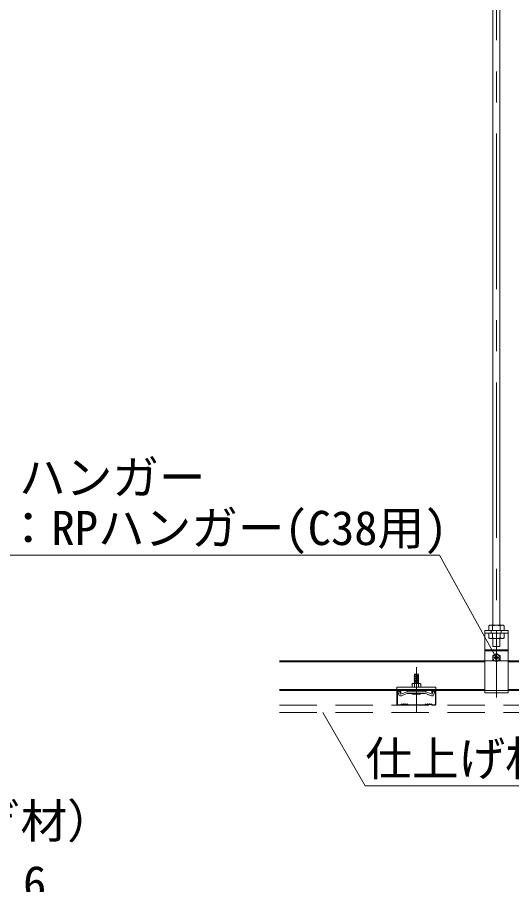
# Model space of a CAD drawing. Units: millimetres, scale not verified. Extents: x -7800 to 7800, y -5578 to 5491.
# Drawn here: x -4921 to -4285, y -4303 to -3188 of the extents above; entities that cross this region are included whole.
import ezdxf
from ezdxf.enums import TextEntityAlignment as Align

# ---------------------------------------------------------------- set-up
doc = ezdxf.new("R2010")
doc.units = ezdxf.units.MM
doc.header["$LTSCALE"] = 40
doc.linetypes.add('CHAIN1', pattern=[8, 5, -1, 1, -1])
doc.linetypes.add('DASHED1', pattern=[1.8, 1.2, -0.6])
for name, color, linetype, lineweight in [('2-0_中心線', 4, 'CHAIN1', 9), ('2-1_吊り材', 4, 'Continuous', 9), ('2-2_野縁受け', 3, 'Continuous', 18), ('2-3_野縁', 7, 'Continuous', 18), ('2-6_文字', 3, 'Continuous', 18), ('2-A_クリップ', 3, 'Continuous', 18), ('2-C_パネル', 4, 'DASHED1', 9)]:
    doc.layers.add(name, color=color, linetype=linetype, lineweight=lineweight)
doc.styles.add('ＭＳ ゴシック', font='')
doc.styles.get('ＭＳ ゴシック').set_extended_font_data('MS Gothic')

msp = doc.modelspace()

# ---------------------------------------------------------------- linework, layer by layer
at = {"layer": '2-0_中心線'}
for p, q in [((-4304.49, -2057.2), (-4304.49, -4062.52)), ((-4407.49, -4023.66), (-4407.49, -4081.58))]:
    msp.add_line(p, q, dxfattribs=at)
at = {"layer": '2-1_吊り材', "color": 3, "lineweight": 18}
for p, q in [((-4308.99, -2072.31), (-4308.99, -3969.51)), ((-4299.99, -2072.31), (-4299.99, -3969.51))]:
    msp.add_line(p, q, dxfattribs=at)
at = {"layer": '2-1_吊り材', "color": 7, "lineweight": 18}
for p, q in [((-4312.97, -3969.51), (-4314.29, -3970.27)), ((-4314.29, -3976.51), (-4314.29, -3970.27)), ((-4309.39, -3976.51), (-4309.39, -3970.27)), ((-4299.59, -3976.51), (-4299.59, -3970.27)), ((-4296, -3969.51), (-4294.69, -3970.27)), ((-4294.69, -3976.51), (-4294.69, -3970.27)), ((-4319.49, -4056.51), (-4319.49, -3976.51)), ((-4314.29, -3976.51), (-4294.69, -3976.51)), ((-4319.49, -4001.31), (-4289.49, -4001.31)), ((-4319.49, -4002.69), (-4289.49, -4002.69)), ((-4307.13, -4015.31), (-4309.3, -4014.06)), ((-4307.47, -4010.71), (-4306.89, -4010.71)), ((-4307.47, -4011.91), (-4306.89, -4011.91)), ((-4305.14, -4008.37), (-4305.14, -4008.92)), ((-4305.14, -4014.25), (-4305.14, -4013.69)), ((-4303.94, -4008.37), (-4303.94, -4009.18)), ((-4303.94, -4008.37), (-4303.94, -4008.92)), ((-4303.94, -4014.25), (-4303.94, -4013.43)), ((-4303.94, -4014.25), (-4303.94, -4013.69)), ((-4301.6, -4010.71), (-4302.18, -4010.71)), ((-4301.6, -4011.91), (-4302.18, -4011.91)), ((-4301.94, -4015.31), (-4299.77, -4014.06)), ((-4289.49, -4056.51), (-4319.49, -4056.51))]:
    msp.add_line(p, q, dxfattribs=at)
at = {"layer": '2-1_吊り材', "color": 7, "linetype": 'DASHED1', "lineweight": 18}
for p, q in [((-4319.49, -3979.71), (-4289.49, -3979.71)), ((-4294.69, -3979.71), (-4314.29, -3979.71)), ((-4314.29, -3979.71), (-4314.29, -3985.95)), ((-4311.31, -3976.51), (-4311.31, -3979.71)), ((-4309.39, -3979.71), (-4309.39, -3985.95)), ((-4299.59, -3979.71), (-4299.59, -3985.95)), ((-4298.31, -3976.51), (-4298.31, -3979.71)), ((-4294.69, -3979.71), (-4294.69, -3985.95)), ((-4312.97, -3986.71), (-4314.29, -3985.95)), ((-4296, -3986.71), (-4312.97, -3986.71)), ((-4308.99, -3986.71), (-4308.99, -3996.75)), ((-4299.99, -3986.71), (-4299.99, -3996.75)), ((-4296, -3986.71), (-4294.69, -3985.95)), ((-4308.99, -3996.75), (-4299.99, -3996.75)), ((-4289.49, -4015.31), (-4319.49, -4015.31)), ((-4304.54, -4016.81), (-4307.13, -4015.31)), ((-4304.54, -4016.81), (-4301.94, -4015.31)), ((-4289.49, -4053.31), (-4319.49, -4053.31))]:
    msp.add_line(p, q, dxfattribs=at)
at = {"layer": '2-1_吊り材', "color": 7, "lineweight": 18}
for points in [[(-4312.97, -3969.51), (-4308.82, -3969.51), (-4296, -3969.51)], [(-4319.49, -3976.51), (-4289.49, -3976.51), (-4289.49, -4056.51)], [(-4304.54, -4005.81), (-4309.3, -4008.56), (-4309.3, -4014.06)], [(-4304.54, -4005.81), (-4299.77, -4008.56), (-4299.77, -4014.06)]]:
    msp.add_lwpolyline(points, dxfattribs=at)
for centre, radius, start, end in [((-4311.08, -3976.28), 6.81, 96.34294, 118.04132), ((-4312, -3974.38), 4.88, 57.57118, 88.04459), ((-4304.49, -3985.72), 16.22, 72.41205, 107.58797), ((-4296.97, -3974.38), 4.88, 91.95543, 122.42883), ((-4297.89, -3976.28), 6.81, 61.95869, 83.65707), ((-4304.54, -4011.31), 4.4, 294.61987, 245.38013), ((-4304.54, -4011.31), 3, 168.46304, 191.51331), ((-4306.73, -4009.11), 1.6, 264.363, 6.67345), ((-4306.73, -4013.5), 1.6, 353.32655, 95.637), ((-4304.54, -4011.31), 3, 78.46304, 101.53696), ((-4304.54, -4011.31), 3, 258.46304, 281.53696), ((-4302.34, -4009.11), 1.6, 173.32655, 275.637), ((-4302.34, -4013.5), 1.6, 84.363, 186.67345), ((-4304.54, -4011.31), 3, 348.48669, 11.53696)]:
    msp.add_arc(centre, radius, start, end, dxfattribs=at)
at = {"layer": '2-1_吊り材', "color": 7, "linetype": 'DASHED1', "lineweight": 18}
for centre, radius, start, end in [((-4311.08, -3979.94), 6.81, 241.95869, 263.65707), ((-4312, -3981.83), 4.88, 271.95543, 302.42883), ((-4304.49, -3970.49), 16.22, 252.41205, 287.58797), ((-4296.97, -3981.83), 4.88, 237.57118, 268.04459), ((-4297.89, -3979.94), 6.81, 276.34294, 298.04132), ((-4304.54, -4011.31), 4.4, 245.38013, 294.61987)]:
    msp.add_arc(centre, radius, start, end, dxfattribs=at)
at = {"layer": '2-2_野縁受け'}
for p, q in [((-4319.49, -4015.31), (-4583.5, -4015.31)), ((-4289.49, -4015.31), (-3419.49, -4015.31)), ((-4319.49, -4016.51), (-4583.5, -4016.51)), ((-4289.49, -4016.51), (-2243.91, -4016.51)), ((-4319.49, -4052.11), (-4583.5, -4052.11)), ((-4319.49, -4053.31), (-4583.5, -4053.31)), ((-4289.49, -4052.11), (-2243.91, -4052.11)), ((-4289.49, -4053.31), (-3419.49, -4053.31))]:
    msp.add_line(p, q, dxfattribs=at)
at = {"layer": '2-3_野縁'}
for p, q in [((-4432.49, -4054.31), (-4432.49, -4071.34)), ((-4431.99, -4071.29), (-4431.99, -4054.31)), ((-4428.49, -4053.31), (-4431.49, -4053.31)), ((-4428.49, -4053.81), (-4431.49, -4053.81)), ((-4427.99, -4056.31), (-4427.99, -4054.31)), ((-4427.99, -4056.31), (-4427.49, -4056.31)), ((-4427.49, -4056.31), (-4427.49, -4054.31)), ((-4387.49, -4056.31), (-4387.49, -4054.31)), ((-4386.99, -4056.31), (-4387.49, -4056.31)), ((-4386.99, -4056.31), (-4386.99, -4054.31)), ((-4386.49, -4053.31), (-4383.49, -4053.31)), ((-4386.49, -4053.81), (-4383.49, -4053.81)), ((-4382.99, -4071.33), (-4382.99, -4054.31)), ((-4382.49, -4054.31), (-4382.49, -4071.26)), ((-4427.55, -4071.66), (-4426.84, -4070.95)), ((-4426.84, -4070.95), (-4427.55, -4071.66)), ((-4426.49, -4071.31), (-4427.2, -4072.01)), ((-4426.49, -4071.31), (-4427.2, -4072.01)), ((-4419.49, -4071.31), (-4418.78, -4072.01)), ((-4419.13, -4070.95), (-4418.43, -4071.66)), ((-4395.84, -4070.95), (-4396.55, -4071.66)), ((-4395.49, -4071.31), (-4396.19, -4072.01)), ((-4388.49, -4071.31), (-4387.78, -4072.01)), ((-4388.49, -4071.31), (-4387.78, -4072.01)), ((-4387.43, -4071.66), (-4388.13, -4070.95)), ((-4388.13, -4070.95), (-4387.43, -4071.66)), ((-4431.49, -4071.81), (-4427.9, -4071.81)), ((-4431.49, -4071.81), (-4427.9, -4071.81)), ((-4427.9, -4072.31), (-4431.49, -4072.31)), ((-4427.9, -4072.31), (-4431.49, -4072.31)), ((-4418.07, -4071.81), (-4407.49, -4071.81)), ((-4418.07, -4072.31), (-4407.49, -4072.31)), ((-4396.9, -4071.81), (-4407.49, -4071.81)), ((-4396.9, -4072.31), (-4407.49, -4072.31)), ((-4383.49, -4071.81), (-4387.07, -4071.81)), ((-4383.49, -4071.81), (-4387.07, -4071.81)), ((-4387.07, -4072.31), (-4383.49, -4072.31)), ((-4387.07, -4072.31), (-4383.49, -4072.31))]:
    msp.add_line(p, q, dxfattribs=at)
for centre, radius, start, end in [((-4431.49, -4054.31), 1, 90.00299, 180.00299), ((-4431.49, -4054.31), 0.5, 90.00299, 180.00299), ((-4428.49, -4054.31), 1, 0.00299, 90.00299), ((-4428.49, -4054.31), 0.5, 0.00299, 90.00299), ((-4386.49, -4054.31), 1, 89.99696, 179.99699), ((-4386.49, -4054.31), 0.5, 89.99696, 179.99699), ((-4383.49, -4054.31), 1, 359.99699, 89.99699), ((-4383.49, -4054.31), 0.5, 359.99699, 89.99699), ((-4431.49, -4071.31), 1, 177.476, 270), ((-4431.49, -4071.31), 1, 177.476, 270), ((-4431.49, -4071.31), 0.5, 177.476, 270), ((-4431.49, -4071.31), 0.5, 177.476, 270), ((-4426.49, -4071.31), 0.5, 46.39717, 135), ((-4425.24, -4069.99), 1.81, 226.39716, 313.6028), ((-4425.24, -4069.99), 1.31, 226.39716, 313.6028), ((-4423.99, -4071.31), 0.5, 36.86987, 133.6028), ((-4422.99, -4070.56), 1.25, 216.86989, 323.1301), ((-4422.99, -4070.56), 0.75, 216.86989, 323.1301), ((-4421.99, -4071.31), 0.5, 36.86987, 143.1301), ((-4421.99, -4071.31), 0.5, 46.39717, 143.1301), ((-4420.74, -4069.99), 1.81, 226.39716, 313.6028), ((-4420.74, -4069.99), 1.31, 226.39716, 313.6028), ((-4419.49, -4071.31), 0.5, 44.99998, 133.60281), ((-4395.49, -4071.31), 0.5, 46.39719, 135.00002), ((-4394.24, -4069.99), 1.81, 226.39719, 313.60283), ((-4394.24, -4069.99), 1.31, 226.39719, 313.60283), ((-4392.99, -4071.31), 0.5, 36.86989, 143.1301), ((-4392.99, -4071.31), 0.5, 36.86989, 133.60281), ((-4391.99, -4070.56), 1.25, 216.8699, 323.13011), ((-4391.99, -4070.56), 0.75, 216.8699, 323.13011), ((-4390.99, -4071.31), 0.5, 46.39719, 143.13011), ((-4389.74, -4069.99), 1.81, 226.39719, 313.60283), ((-4389.74, -4069.99), 1.31, 226.39719, 313.60283), ((-4388.49, -4071.31), 0.5, 45, 133.60283), ((-4383.49, -4071.31), 1, 270, 2.524), ((-4383.49, -4071.31), 1, 269.99995, 2.524), ((-4383.49, -4071.31), 0.5, 270, 2.524), ((-4383.49, -4071.31), 0.5, 269.99995, 2.524), ((-4427.9, -4071.31), 0.5, 269.99998, 314.99998), ((-4427.9, -4071.31), 0.5, 270, 314.99998), ((-4427.9, -4071.31), 1, 270, 315), ((-4427.9, -4071.31), 1, 270, 314.99998), ((-4418.07, -4071.31), 1, 225, 270), ((-4418.07, -4071.31), 0.5, 225, 270), ((-4396.9, -4071.31), 0.5, 270, 315), ((-4396.9, -4071.31), 1, 270, 315), ((-4387.07, -4071.31), 1, 225, 270), ((-4387.07, -4071.31), 1, 225.00002, 270), ((-4387.07, -4071.31), 0.5, 225, 270), ((-4387.07, -4071.31), 0.5, 225.00002, 270)]:
    msp.add_arc(centre, radius, start, end, dxfattribs=at)
at = {"layer": '2-6_文字', "color": 7}
for p, q in [((-4937.12, -3879.63), (-4377.61, -3879.63)), ((-4304.49, -4011.84), (-4377.61, -3879.63)), ((-4527.79, -4081.81), (-4473.26, -4176.25)), ((-4473.26, -4176.25), (-4233.26, -4176.25))]:
    msp.add_line(p, q, dxfattribs=at)
at = {"layer": '2-A_クリップ'}
for p, q in [((-4404.46, -4032.67), (-4410.46, -4033.52)), ((-4410.46, -4033.52), (-4409.71, -4033.91)), ((-4404.46, -4033.67), (-4410.46, -4034.52)), ((-4410.46, -4034.52), (-4409.71, -4034.91)), ((-4409.71, -4044.53), (-4409.71, -4032.52)), ((-4409.71, -4032.52), (-4405.21, -4032.52)), ((-4404.46, -4032.67), (-4405.21, -4032.52)), ((-4405.21, -4044.53), (-4405.21, -4032.55)), ((-4404.46, -4033.67), (-4405.21, -4033.28)), ((-4404.46, -4034.67), (-4405.21, -4034.28)), ((-4404.46, -4035.67), (-4405.21, -4035.28)), ((-4404.46, -4036.67), (-4405.21, -4036.28)), ((-4404.46, -4037.67), (-4405.21, -4037.28)), ((-4432.46, -4049.03), (-4382.46, -4049.03)), ((-4432.46, -4049.03), (-4432.46, -4053.33)), ((-4412.96, -4045.53), (-4412.96, -4049.03)), ((-4412.96, -4049.03), (-4401.96, -4049.03)), ((-4412.29, -4044.69), (-4412.76, -4044.93)), ((-4412.29, -4044.69), (-4412.76, -4044.93)), ((-4411.96, -4044.53), (-4402.96, -4044.53)), ((-4411.6, -4044.62), (-4409.96, -4045.03)), ((-4411.6, -4044.62), (-4409.96, -4045.03)), ((-4410.46, -4043.52), (-4409.71, -4043.91)), ((-4404.46, -4043.67), (-4410.46, -4044.52)), ((-4404.46, -4043.67), (-4410.46, -4044.52)), ((-4409.96, -4045.03), (-4409.96, -4045.04)), ((-4409.96, -4045.04), (-4409.96, -4049.03)), ((-4405.24, -4044.92), (-4404.96, -4045.02)), ((-4404.46, -4038.67), (-4405.21, -4038.28)), ((-4404.46, -4039.67), (-4405.21, -4039.28)), ((-4404.46, -4040.67), (-4405.21, -4040.28)), ((-4404.46, -4041.67), (-4405.21, -4041.28)), ((-4404.46, -4042.67), (-4405.21, -4042.28)), ((-4404.46, -4043.67), (-4405.21, -4043.28)), ((-4404.46, -4043.67), (-4405.21, -4043.28)), ((-4404.74, -4044.53), (-4405.21, -4044.28)), ((-4404.74, -4044.53), (-4405.21, -4044.28)), ((-4403.31, -4044.61), (-4404.96, -4045.02)), ((-4403.31, -4044.61), (-4404.96, -4045.02)), ((-4402.63, -4044.69), (-4402.16, -4044.92)), ((-4402.63, -4044.69), (-4402.16, -4044.92)), ((-4401.96, -4045.53), (-4401.96, -4049.03)), ((-4382.46, -4053.33), (-4382.46, -4049.03)), ((-4432.46, -4053.33), (-4382.46, -4053.33)), ((-4429.25, -4054.32), (-4431.41, -4055.1)), ((-4430.22, -4058.39), (-4431.41, -4055.1)), ((-4430.01, -4058.95), (-4431.41, -4055.1)), ((-4427.81, -4058.26), (-4429.25, -4054.32)), ((-4419.45, -4055.22), (-4427.81, -4058.26)), ((-4427.05, -4060.32), (-4419.35, -4057.52)), ((-4419.45, -4053.33), (-4419.45, -4055.22)), ((-4419.45, -4055.22), (-4407.46, -4055.22)), ((-4400.46, -4057.52), (-4414.46, -4057.52)), ((-4395.46, -4055.22), (-4407.46, -4055.22)), ((-4395.46, -4055.22), (-4407.46, -4055.22)), ((-4395.46, -4055.22), (-4407.46, -4055.22)), ((-4407.46, -4057.52), (-4398.31, -4057.52)), ((-4407.46, -4057.52), (-4397.73, -4057.52)), ((-4407.46, -4057.52), (-4396.24, -4057.52)), ((-4397.97, -4057.52), (-4396.24, -4057.52)), ((-4397.48, -4057.52), (-4395.57, -4057.52)), ((-4392.32, -4058.7), (-4395.57, -4057.52)), ((-4395.46, -4055.22), (-4388.06, -4057.91)), ((-4395.45, -4053.33), (-4395.45, -4055.22)), ((-4387.87, -4060.32), (-4393.06, -4058.43)), ((-4388.36, -4057.8), (-4387.1, -4058.26)), ((-4384.85, -4058.75), (-4383.79, -4054.8)), ((-4382.46, -4052.13), (-4382.27, -4052.13)), ((-4382.46, -4053.33), (-4382.27, -4053.33))]:
    msp.add_line(p, q, dxfattribs=at)
for points in [[(-4404.46, -4034.67), (-4410.46, -4035.52), (-4409.71, -4035.91)], [(-4404.46, -4035.67), (-4410.46, -4036.52), (-4409.71, -4036.91)], [(-4404.46, -4036.67), (-4410.46, -4037.52), (-4409.71, -4037.91)], [(-4404.46, -4037.67), (-4410.46, -4038.52), (-4409.71, -4038.91)], [(-4404.46, -4038.67), (-4410.46, -4039.52), (-4409.71, -4039.91)], [(-4404.46, -4039.67), (-4410.46, -4040.52), (-4409.71, -4040.91)], [(-4404.46, -4040.67), (-4410.46, -4041.52), (-4409.71, -4041.91)], [(-4404.46, -4041.67), (-4410.46, -4042.52), (-4409.71, -4042.91)], [(-4404.46, -4042.67), (-4410.46, -4043.52), (-4409.71, -4043.91)], [(-4405.24, -4044.92), (-4404.96, -4045.02), (-4404.96, -4049.03)], [(-4427.81, -4058.26), (-4429.25, -4054.32), (-4431.41, -4055.1)], [(-4407.46, -4057.52), (-4418.67, -4057.52), (-4419.35, -4057.52)], [(-4387.1, -4058.26), (-4386.01, -4054.21), (-4383.79, -4054.8)]]:
    msp.add_lwpolyline(points, dxfattribs=at)
for centre, radius, start, end in [((-4411.96, -4045.53), 1, 90, 180), ((-4411.84, -4045.59), 1, 75.942, 116.60205), ((-4411.84, -4045.59), 1, 75.942, 116.60205), ((-4407.46, -4051.03), 6.5, 70.01814, 112.61984), ((-4407.46, -4051.03), 6.5, 70.01814, 112.61984), ((-4403.07, -4045.58), 1, 63.73466, 103.8602), ((-4403.07, -4045.58), 1, 63.73466, 103.8602), ((-4402.96, -4045.53), 1, 0, 90), ((-4427.85, -4058.16), 2.3, 199.99997, 299.99998), ((-4407.46, -4043.52), 15.65, 243.43492, 296.56505), ((-4387.07, -4058.16), 2.3, 244.99998, 345)]:
    msp.add_arc(centre, radius, start, end, dxfattribs=at)
at = {"layer": '2-C_パネル'}
for p, q in [((-4583.5, -4072.31), (-2243.91, -4072.31)), ((-4583.5, -4081.81), (-2243.91, -4081.81))]:
    msp.add_line(p, q, dxfattribs=at)

# ---------------------------------------------------------------- texts
at = {"layer": '2-6_文字', "color": 7, "style": 'ＭＳ ゴシック'}
for s, p in [('ハンガー', (-4918.84, -3814.54)), ('：RPハンガー(C38用)', (-4937.12, -3879.63)), ('仕上げ材', (-4473.26, -4176.25)), ('（野縁受け繋ぎ材）', (-5337.04, -4256.5)), ('：C-40ｘ20ｘ1.6', (-5333.13, -4336.13))]:
    msp.add_text(s, height=43.99, dxfattribs=at).set_placement(p, align=Align.BOTTOM_LEFT)

doc.saveas('drawing.dxf')
